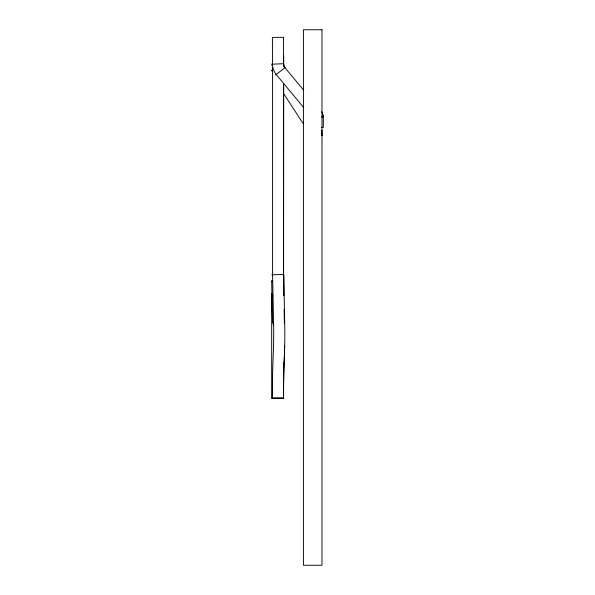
<?xml version="1.0" encoding="UTF-8"?>
<svg xmlns="http://www.w3.org/2000/svg" width="595" height="595" viewBox="0 0 595 595"><rect width="100%" height="100%" fill="white"/><g stroke="black" fill="none" stroke-linecap="round" stroke-linejoin="round"><path stroke-width="0.89" d="M283.547 391.361L283.555 388.193A153.22 29.505 -90 0 1 284.351 355.951L284.685 346A232.98 79.775 -82.2 0 0 284.685 321.322L283.696 274.503L271.841 274.741L272.183 275.016M283.696 274.503L283.83 295.737M272.517 323.055L271.67 280.966L272.227 280.728M275.552 74.977L285.02 67.681A7.155 7.155 0 0 1 283.637 64.119L283.54 63.702L271.67 64.208L272.227 64.23M271.811 65.324L272.198 65.353M323.316 116.3L323.271 115.817M271.692 70.441L272.25 70.418M321.516 116.94L323.316 116.873L323.271 116.308A9.892 9.892 0 0 0 321.627 111.778M272.257 70.671L271.699 70.716L272.257 70.753M321.456 127.352L323.316 127.352L323.316 116.025M271.67 398.025L283.547 398.025M283.577 363.129L283.577 398.226L271.677 398.226L271.677 293.357M272.213 281.197L271.67 280.966M303.74 90.247L284.968 67.726A7.214 7.214 0 0 1 283.57 64.126M303.71 107.606L275.537 73.676A18.371 18.371 0 0 1 272.488 65.249L272.406 37.403L283.54 37.306L283.54 66.521M283.86 93.973L303.554 124.169M321.657 130.193L321.984 130.744M283.54 63.702L283.696 64.915M273.269 322.78L273.343 325.562M284.113 309.43L284.388 323.115M272.696 294.436L272.733 296.265M321.91 130.602L321.984 135.779A8.918 8.918 0 0 0 321.62 133.235M283.696 55.967L283.696 64.967M283.696 84.49L283.577 295.12M283.54 84.944L283.547 295.217M283.547 363.24L283.547 398.226M272.562 67.763L272.562 274.563L273.559 321.501A229.001 78.406 -82.2 0 1 273.559 345.755L273.224 355.453A155.362 29.921 -90 0 0 272.421 388.148L272.413 398.025M284.641 345.747A215.762 73.877 -82.2 0 1 284.388 357.372A135.072 26.016 -90 0 0 283.547 391.458M321.984 29.75L303.428 29.75L303.428 565.25L321.984 565.25L321.984 29.75"/></g></svg>
